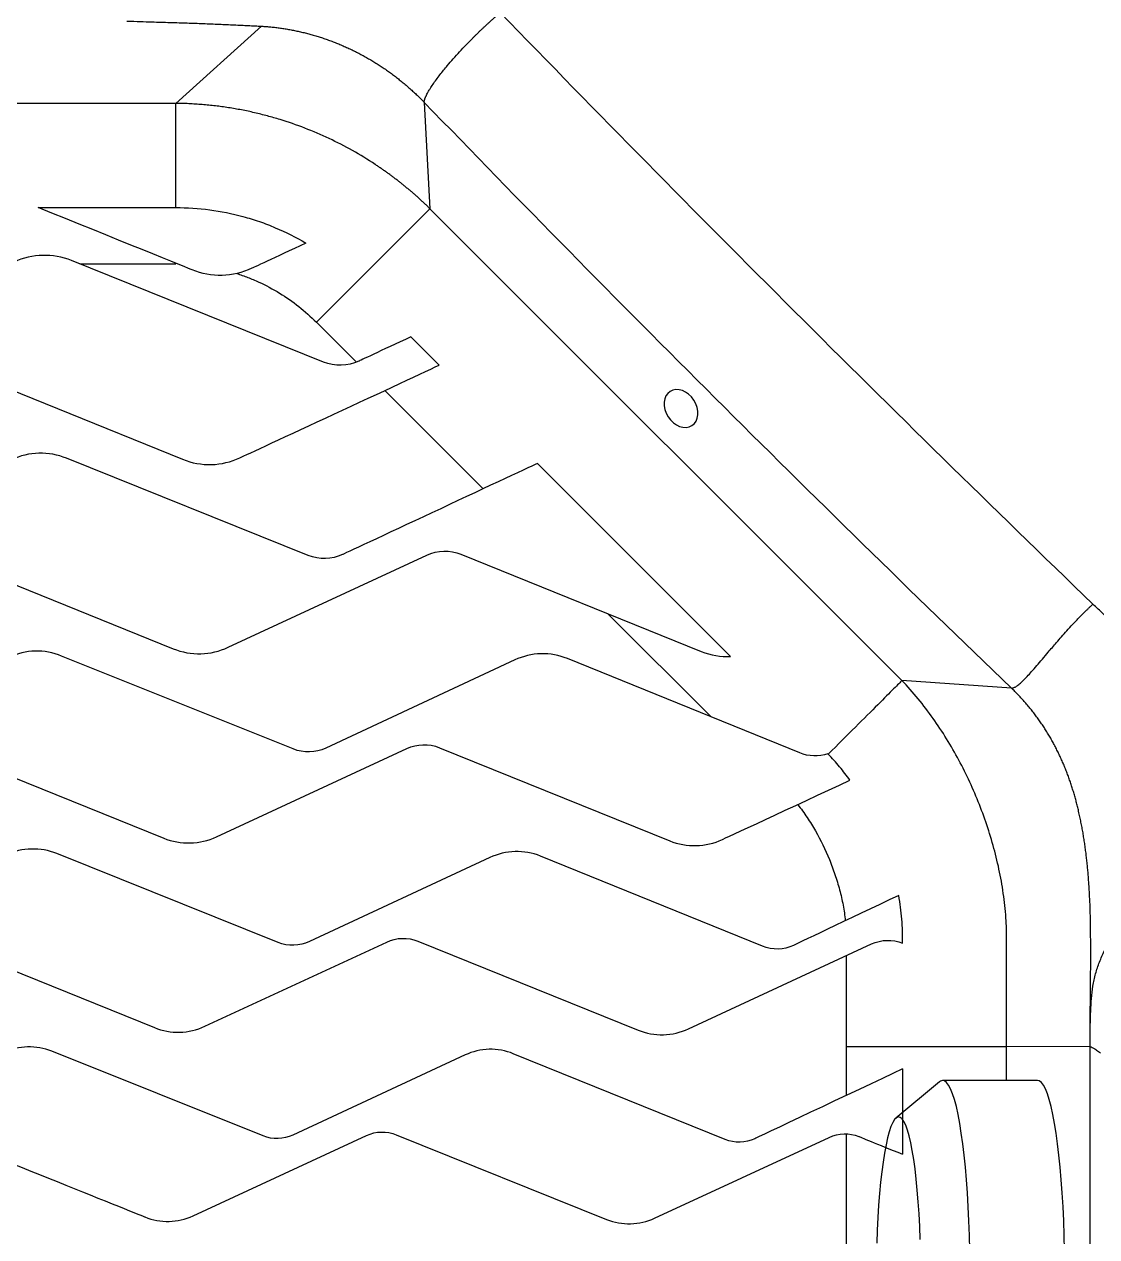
# Model space of a CAD drawing. Header units: inches. Extents: x 0 to 84, y -22 to 124.
# Drawn here: x 44.87 to 58.11, y 43.73 to 58.69 of the extents above; entities that cross this region are included whole.
import ezdxf

# ---------------------------------------------------------------- set-up
doc = ezdxf.new("R2010")
doc.units = ezdxf.units.IN
doc.header["$MEASUREMENT"] = 0
doc.layers.add('1', color=4, linetype='Continuous')
doc.layers.add('BDIM_CYAN', color=4, linetype='Continuous')

# ---------------------------------------------------------------- blocks, each defined once
blk = doc.blocks.new('suction fitg')
at = {"layer": 'BDIM_CYAN'}
for p, q in [((-61.958, 53.012), (-62.496, 52.565)), ((-60.751, 53.028), (-61.919, 53.028))]:
    blk.add_line(p, q, dxfattribs=at)
at = {"layer": 'BDIM_CYAN', "flags": 128}
for points in [[(-61.581, 50.567), (-61.582, 50.751), (-61.585, 50.935), (-61.589, 51.117), (-61.596, 51.295), (-61.604, 51.47), (-61.614, 51.64), (-61.626, 51.803), (-61.64, 51.96), (-61.655, 52.108), (-61.671, 52.248), (-61.69, 52.379), (-61.709, 52.499), (-61.73, 52.608), (-61.751, 52.706), (-61.774, 52.792), (-61.798, 52.865), (-61.822, 52.925), (-61.847, 52.971), (-61.872, 53.004), (-61.897, 53.023), (-61.923, 53.028), (-61.948, 53.019), (-61.958, 53.012)], [(-60.412, 50.567), (-60.413, 50.751), (-60.416, 50.935), (-60.421, 51.117), (-60.427, 51.295), (-60.435, 51.47), (-60.445, 51.64), (-60.457, 51.803), (-60.471, 51.96), (-60.486, 52.108), (-60.503, 52.248), (-60.521, 52.379), (-60.54, 52.499), (-60.561, 52.608), (-60.583, 52.706), (-60.605, 52.792), (-60.629, 52.865), (-60.653, 52.925), (-60.678, 52.971), (-60.703, 53.004), (-60.729, 53.023), (-60.751, 53.028)], [(-62.196, 51.066), (-62.203, 51.226), (-62.211, 51.382), (-62.221, 51.532), (-62.233, 51.675), (-62.246, 51.811), (-62.261, 51.938), (-62.278, 52.055), (-62.295, 52.163), (-62.314, 52.259), (-62.334, 52.344), (-62.355, 52.416), (-62.376, 52.475), (-62.399, 52.522), (-62.421, 52.554), (-62.444, 52.573), (-62.467, 52.578), (-62.49, 52.569), (-62.513, 52.546), (-62.536, 52.51), (-62.558, 52.46), (-62.579, 52.396), (-62.6, 52.32), (-62.619, 52.232), (-62.638, 52.133), (-62.655, 52.022), (-62.671, 51.902), (-62.686, 51.772), (-62.699, 51.634), (-62.71, 51.489), (-62.72, 51.337), (-62.727, 51.18), (-62.733, 51.019)]]:
    blk.add_lwpolyline(points, dxfattribs=at)
blk = doc.blocks.new('2026 RELAY')
at = {"layer": '1', "color": 3, "linetype": 'Continuous', "lineweight": 25}
for p, q in [((46.744, 57.212), (47.802, 58.164)), ((46.744, 57.212), (44.481, 57.212)), ((46.744, 55.927), (46.744, 57.212)), ((49.81, 57.225), (49.88, 55.913)), ((45.048, 55.927), (46.744, 55.927)), ((48.479, 54.513), (49.88, 55.913)), ((55.702, 50.091), (49.88, 55.913)), ((45.559, 55.231), (46.744, 55.231)), ((48.479, 54.513), (48.973, 54.019)), ((49.994, 53.982), (49.644, 54.332)), ((49.322, 53.67), (50.535, 52.456)), ((53.587, 50.388), (51.206, 52.77)), ((52.076, 50.916), (53.35, 49.642)), ((57.052, 49.999), (55.702, 50.091)), ((54.789, 49.187), (54.793, 49.183)), ((55.013, 46.695), (55.013, 44.971)), ((58.023, 45.575), (56.993, 45.574)), ((56.993, 45.157), (56.993, 45.574)), ((58.023, 43.243), (58.023, 45.575)), ((55.709, 45.301), (55.709, 44.249)), ((55.013, 44.498), (55.013, 42.811))]:
    blk.add_line(p, q, dxfattribs=at)
at = {"layer": '1', "color": 3, "linetype": 'Continuous', "lineweight": 25, "flags": 128}
blk.add_lwpolyline([(58.023, 31.662), (58.023, 33.732), (58.023, 37.452), (58.023, 43.243)], dxfattribs=at)
at = {"layer": '1', "color": 1, "extrusion": (0, 0, -1)}
blk.add_ellipse((52.977, 53.448), major_axis=(-0.135, 0.211), ratio=0.752466, dxfattribs=at)
at = {"layer": '1', "color": 3, "linetype": 'Continuous', "lineweight": 25}
for points, knots in [([(51.654, 67.054), (51.687, 67.053), (51.751, 67.051), (51.847, 67.047), (51.943, 67.043), (52.04, 67.039), (52.136, 67.035), (52.233, 67.03), (52.329, 67.025), (52.426, 67.019), (52.523, 67.013), (52.62, 67.007), (52.716, 67), (52.813, 66.993), (52.91, 66.986), (53.007, 66.978), (53.105, 66.97), (53.202, 66.962), (53.299, 66.953), (53.396, 66.944), (53.493, 66.934), (53.591, 66.924), (53.688, 66.914), (53.785, 66.903), (53.883, 66.892), (53.98, 66.88), (54.078, 66.868), (54.175, 66.856), (54.273, 66.843), (54.37, 66.829), (54.468, 66.816), (54.566, 66.801), (54.663, 66.787), (54.761, 66.772), (54.858, 66.756), (54.956, 66.74), (55.054, 66.724), (55.151, 66.707), (55.249, 66.689), (55.347, 66.671), (55.444, 66.653), (55.542, 66.634), (55.64, 66.615), (55.737, 66.595), (55.835, 66.575), (55.932, 66.554), (56.03, 66.533), (56.394, 66.451), (57.024, 66.293), (57.912, 66.02), (58.79, 65.695), (59.651, 65.314), (60.442, 64.898), (61.162, 64.457), (61.81, 64), (62.428, 63.501), (63.012, 62.961), (63.556, 62.382), (64.093, 61.728), (64.61, 60.995), (65.095, 60.184), (65.519, 59.344), (65.885, 58.484), (66.195, 57.609), (66.455, 56.724), (66.668, 55.835), (66.838, 54.943), (66.97, 54.051), (67.04, 53.397), (67.076, 52.978), (67.091, 52.793), (67.104, 52.609), (67.115, 52.424), (67.126, 52.24), (67.135, 52.056), (67.143, 51.873), (67.148, 51.751), (67.15, 51.69)], [0, 0, 0, 0, 0.004075, 0.00815, 0.012226, 0.016302, 0.020378, 0.024455, 0.028531, 0.032608, 0.036685, 0.040763, 0.04484, 0.048917, 0.052995, 0.057072, 0.061149, 0.065226, 0.069303, 0.073381, 0.077458, 0.081535, 0.085612, 0.089689, 0.093766, 0.097843, 0.10192, 0.105996, 0.110072, 0.114148, 0.118224, 0.122299, 0.126375, 0.13045, 0.134525, 0.138601, 0.142677, 0.146753, 0.150829, 0.154905, 0.158981, 0.163057, 0.167134, 0.17121, 0.175287, 0.179364, 0.183441, 0.187518, 0.225016, 0.262527, 0.300024, 0.337523, 0.375012, 0.406261, 0.437511, 0.468759, 0.500007, 0.531256, 0.562506, 0.6, 0.637495, 0.674986, 0.712488, 0.749988, 0.787493, 0.824991, 0.862488, 0.899987, 0.937492, 0.945307, 0.953122, 0.960937, 0.968752, 0.976566, 0.984378, 0.99219, 1, 1, 1, 1]), ([(46.142, 58.227), (46.198, 58.226), (46.3, 58.223), (46.44, 58.218), (46.599, 58.213), (46.777, 58.208), (46.95, 58.202), (47.083, 58.197), (47.182, 58.193), (47.278, 58.189), (47.372, 58.185), (47.463, 58.181), (47.552, 58.177), (47.638, 58.172), (47.721, 58.168), (47.776, 58.165), (47.802, 58.164)], [0, 0, 0, 0, 0.098623, 0.181954, 0.249995, 0.381501, 0.500028, 0.561004, 0.620602, 0.678832, 0.735702, 0.791221, 0.845399, 0.898247, 0.949777, 1, 1, 1, 1]), ([(49.81, 57.225), (49.81, 57.226), (49.81, 57.229), (49.81, 57.234), (49.81, 57.24), (49.812, 57.246), (49.813, 57.254), (49.815, 57.262), (49.818, 57.271), (49.822, 57.281), (49.83, 57.302), (49.845, 57.332), (49.865, 57.367), (49.887, 57.404), (49.916, 57.447), (49.957, 57.505), (50.001, 57.563), (50.047, 57.621), (50.101, 57.686), (50.166, 57.762), (50.245, 57.848), (50.325, 57.934), (50.388, 57.998), (50.432, 58.043), (50.458, 58.068), (50.484, 58.093), (50.51, 58.118), (50.537, 58.143), (50.563, 58.168), (50.59, 58.193), (50.617, 58.217), (50.643, 58.241), (50.67, 58.265), (50.696, 58.288), (50.722, 58.311), (50.739, 58.325), (50.747, 58.332)], [0, 0, 0, 0, 0.011068, 0.022813, 0.035248, 0.048392, 0.06226, 0.07687, 0.092238, 0.10838, 0.125314, 0.186596, 0.228815, 0.25052, 0.306894, 0.360442, 0.410767, 0.457557, 0.50059, 0.565141, 0.628498, 0.690297, 0.75023, 0.768667, 0.787303, 0.806121, 0.825101, 0.844225, 0.863474, 0.882826, 0.902263, 0.921763, 0.941307, 0.960874, 0.980445, 1, 1, 1, 1]), ([(58.059, 51.033), (56.82, 52.228), (55.592, 53.433), (53.155, 55.866), (51.947, 57.094), (50.747, 58.332)], [0, 0, 0, 0, 0.5, 0.5, 1, 1, 1, 1]), ([(47.802, 58.164), (47.812, 58.163), (47.831, 58.162), (47.86, 58.16), (47.889, 58.158), (47.919, 58.155), (47.948, 58.152), (47.977, 58.149), (48.006, 58.145), (48.035, 58.141), (48.064, 58.137), (48.093, 58.133), (48.122, 58.128), (48.151, 58.123), (48.181, 58.117), (48.21, 58.111), (48.239, 58.105), (48.268, 58.099), (48.297, 58.092), (48.326, 58.085), (48.355, 58.078), (48.384, 58.071), (48.412, 58.063), (48.441, 58.054), (48.47, 58.046), (48.499, 58.037), (48.527, 58.028), (48.556, 58.019), (48.584, 58.009), (48.613, 57.999), (48.641, 57.989), (48.67, 57.978), (48.698, 57.968), (48.726, 57.956), (48.754, 57.945), (48.782, 57.933), (48.81, 57.921), (48.837, 57.909), (48.865, 57.897), (48.893, 57.884), (48.92, 57.871), (48.947, 57.857), (48.975, 57.844), (49.002, 57.83), (49.029, 57.815), (49.056, 57.801), (49.082, 57.786), (49.109, 57.771), (49.135, 57.756), (49.162, 57.74), (49.188, 57.724), (49.214, 57.708), (49.24, 57.692), (49.266, 57.675), (49.291, 57.658), (49.317, 57.641), (49.342, 57.624), (49.367, 57.606), (49.392, 57.588), (49.417, 57.57), (49.441, 57.551), (49.466, 57.533), (49.49, 57.514), (49.514, 57.495), (49.538, 57.475), (49.562, 57.456), (49.585, 57.436), (49.609, 57.416), (49.632, 57.395), (49.655, 57.375), (49.677, 57.354), (49.7, 57.333), (49.722, 57.312), (49.745, 57.29), (49.766, 57.269), (49.788, 57.247), (49.803, 57.232), (49.81, 57.225)], [0, 0, 0, 0, 0.013338, 0.026676, 0.040015, 0.053354, 0.066693, 0.080032, 0.093371, 0.10671, 0.120049, 0.133388, 0.146727, 0.160065, 0.173403, 0.186741, 0.200078, 0.213414, 0.22675, 0.240086, 0.253421, 0.266756, 0.28009, 0.293424, 0.306757, 0.32009, 0.333422, 0.346754, 0.360085, 0.373417, 0.386747, 0.400078, 0.413409, 0.426739, 0.44007, 0.453401, 0.466731, 0.480062, 0.493394, 0.506726, 0.520058, 0.533391, 0.546724, 0.560057, 0.573391, 0.586724, 0.600058, 0.613392, 0.626725, 0.640059, 0.653392, 0.666726, 0.680059, 0.693392, 0.706725, 0.720057, 0.733389, 0.746721, 0.760053, 0.773385, 0.786716, 0.800047, 0.813378, 0.826708, 0.840039, 0.853369, 0.866699, 0.880029, 0.893359, 0.906688, 0.920018, 0.933348, 0.946678, 0.960008, 0.973338, 0.986669, 1, 1, 1, 1]), ([(49.88, 55.913), (49.869, 55.923), (49.848, 55.944), (49.817, 55.974), (49.785, 56.003), (49.753, 56.033), (49.72, 56.062), (49.688, 56.091), (49.655, 56.119), (49.622, 56.147), (49.588, 56.175), (49.555, 56.203), (49.521, 56.23), (49.487, 56.256), (49.452, 56.283), (49.418, 56.309), (49.383, 56.335), (49.347, 56.36), (49.312, 56.386), (49.276, 56.41), (49.24, 56.435), (49.125, 56.512), (48.927, 56.633), (48.637, 56.782), (48.338, 56.91), (48.083, 56.999), (47.874, 57.058), (47.716, 57.098), (47.556, 57.132), (47.421, 57.155), (47.314, 57.171), (47.233, 57.181), (47.152, 57.19), (47.07, 57.197), (46.989, 57.203), (46.907, 57.208), (46.825, 57.211), (46.771, 57.212), (46.744, 57.212)], [0, 0, 0, 0, 0.0125309, 0.0250806, 0.0376393, 0.0501976, 0.0627455, 0.0752756, 0.0877892, 0.1002898, 0.1127811, 0.1252667, 0.1377499, 0.1502324, 0.1627156, 0.1752009, 0.1876895, 0.2001829, 0.2126826, 0.2251898, 0.2377059, 0.2502324, 0.3443293, 0.4379451, 0.5310527, 0.6242169, 0.6709502, 0.7178733, 0.7649315, 0.8119893, 0.835485, 0.8589592, 0.8824212, 0.9058863, 0.9293798, 0.9529228, 0.9764842, 1, 1, 1, 1]), ([(57.052, 49.999), (55.824, 51.179), (54.606, 52.371), (52.192, 54.78), (50.995, 55.996), (49.81, 57.225)], [0, 0, 0, 0, 0.5, 0.5, 1, 1, 1, 1]), ([(48.348, 55.488), (47.965, 55.31), (47.681, 55.177), (47.681, 55.177), (47.447, 55.068), (47.183, 55.061), (46.945, 55.158), (46.945, 55.158), (45.936, 55.567), (45.048, 55.927)], [0.8585583, 0.8585583, 0.8585583, 0.8585583, 0.8807401, 0.8807401, 0.8807401, 0.9484894, 0.9484894, 0.9484894, 0.9864357, 0.9864357, 0.9864357, 0.9864357]), ([(46.744, 55.927), (46.885, 55.927), (47.025, 55.918), (47.301, 55.881), (47.438, 55.853), (47.607, 55.807), (47.641, 55.797), (47.708, 55.777), (47.742, 55.766), (47.842, 55.731), (47.907, 55.706), (48.101, 55.624), (48.227, 55.56), (48.348, 55.488)], [0, 0, 0, 0, 0.25, 0.25, 0.5, 0.5, 0.5625, 0.5625, 0.625, 0.625, 0.75, 0.75, 1, 1, 1, 1]), ([(49.644, 54.332), (49.277, 54.16), (49.003, 54.032), (49.003, 54.032), (48.865, 53.967), (48.707, 53.963), (48.566, 54.021), (48.566, 54.021), (45.458, 55.272), (45.458, 55.272), (45.229, 55.365), (44.974, 55.359), (44.749, 55.254), (44.749, 55.254), (43.545, 54.69), (43.545, 54.69), (43.545, 54.69), (42.504, 54.172), (42.504, 54.172), (42.504, 54.172), (42.216, 54.037), (42.216, 54.037), (42.077, 53.972), (41.92, 53.968), (41.778, 54.026), (41.778, 54.026), (38.663, 55.294), (38.663, 55.294), (38.434, 55.388), (38.179, 55.381), (37.955, 55.276), (37.955, 55.276), (35.42, 54.09), (35.42, 54.09), (35.281, 54.025), (35.124, 54.021), (34.982, 54.078), (34.982, 54.078), (34.751, 54.172), (34.414, 54.307)], [0.3519879, 0.3519879, 0.3519879, 0.3519879, 0.3611111, 0.3611111, 0.3611111, 0.3888889, 0.3888889, 0.3888889, 0.4166667, 0.4166667, 0.4166667, 0.4444444, 0.4444444, 0.4444444, 0.4722222, 0.4722222, 0.4722222, 0.5, 0.5, 0.5, 0.5277778, 0.5277778, 0.5277778, 0.5555556, 0.5555556, 0.5555556, 0.5833333, 0.5833333, 0.5833333, 0.6111111, 0.6111111, 0.6111111, 0.6388889, 0.6388889, 0.6388889, 0.6666667, 0.6666667, 0.6666667, 0.6742531, 0.6742531, 0.6742531, 0.6742531]), ([(47.496, 55.113), (47.542, 55.099), (47.588, 55.083), (47.678, 55.047), (47.723, 55.028), (47.856, 54.967), (47.942, 54.921), (48.106, 54.821), (48.186, 54.766), (48.337, 54.646), (48.41, 54.582), (48.479, 54.513)], [0, 0, 0, 0, 0.125, 0.125, 0.25, 0.25, 0.5, 0.5, 0.75, 0.75, 1, 1, 1, 1]), ([(43.065, 53.952), (43.065, 53.952), (43.301, 54.062), (43.301, 54.062), (43.439, 54.127), (43.596, 54.131), (43.737, 54.074), (43.737, 54.074), (46.829, 52.821), (46.829, 52.821), (47.057, 52.728), (47.312, 52.735), (47.536, 52.84), (47.536, 52.84), (49.53, 53.766), (49.994, 53.982)], [0, 0, 0, 0, 0.0588235, 0.0588235, 0.0588235, 0.1176471, 0.1176471, 0.1176471, 0.1764706, 0.1764706, 0.1764706, 0.2352941, 0.2352941, 0.2352941, 0.2872728, 0.2872728, 0.2872728, 0.2872728]), ([(51.206, 52.77), (50.946, 52.648), (48.799, 51.645), (48.799, 51.645), (48.666, 51.583), (48.515, 51.579), (48.379, 51.634), (48.379, 51.634), (45.397, 52.833), (45.397, 52.833), (45.177, 52.923), (44.933, 52.916), (44.717, 52.816), (44.717, 52.816), (43.561, 52.275), (43.561, 52.275), (43.561, 52.275), (42.562, 51.779), (42.562, 51.779), (42.562, 51.779), (42.286, 51.649), (42.286, 51.649), (42.153, 51.587), (42.001, 51.583), (41.866, 51.639), (41.866, 51.639), (38.877, 52.855), (38.877, 52.855), (38.657, 52.944), (38.412, 52.938), (38.196, 52.837), (38.196, 52.837), (35.764, 51.7), (35.764, 51.7), (35.631, 51.638), (35.48, 51.634), (35.344, 51.689), (35.344, 51.689), (33.647, 52.372), (32.813, 52.707)], [0.3350182, 0.3350182, 0.3350182, 0.3350182, 0.3611111, 0.3611111, 0.3611111, 0.3888889, 0.3888889, 0.3888889, 0.4166667, 0.4166667, 0.4166667, 0.4444444, 0.4444444, 0.4444444, 0.4722222, 0.4722222, 0.4722222, 0.5, 0.5, 0.5, 0.5277778, 0.5277778, 0.5277778, 0.5555556, 0.5555556, 0.5555556, 0.5833333, 0.5833333, 0.5833333, 0.6111111, 0.6111111, 0.6111111, 0.6388889, 0.6388889, 0.6388889, 0.6666667, 0.6666667, 0.6666667, 0.6876209, 0.6876209, 0.6876209, 0.6876209]), ([(43.1, 51.568), (43.1, 51.568), (43.327, 51.673), (43.327, 51.673), (43.46, 51.736), (43.61, 51.74), (43.746, 51.685), (43.746, 51.685), (46.712, 50.484), (46.712, 50.484), (46.932, 50.395), (47.176, 50.401), (47.391, 50.502), (47.391, 50.502), (49.842, 51.64), (49.842, 51.64), (49.974, 51.702), (50.125, 51.706), (50.261, 51.651), (50.261, 51.651), (53.227, 50.45), (53.227, 50.45), (53.343, 50.403), (53.466, 50.382), (53.587, 50.388)], [0, 0, 0, 0, 0.0588235, 0.0588235, 0.0588235, 0.1176471, 0.1176471, 0.1176471, 0.1764706, 0.1764706, 0.1764706, 0.2352941, 0.2352941, 0.2352941, 0.2941176, 0.2941176, 0.2941176, 0.3529412, 0.3529412, 0.3529412, 0.4117647, 0.4117647, 0.4117647, 0.4427906, 0.4427906, 0.4427906, 0.4427906]), ([(57.052, 49.999), (57.054, 49.999), (57.057, 49.998), (57.061, 49.999), (57.065, 49.999), (57.068, 50), (57.072, 50.001), (57.076, 50.002), (57.079, 50.003), (57.082, 50.004), (57.088, 50.006), (57.099, 50.011), (57.121, 50.024), (57.153, 50.048), (57.212, 50.103), (57.302, 50.199), (57.41, 50.326), (57.515, 50.45), (57.615, 50.568), (57.717, 50.684), (57.803, 50.778), (57.857, 50.835), (57.893, 50.873), (57.919, 50.899), (57.941, 50.921), (57.963, 50.943), (57.986, 50.966), (58.01, 50.988), (58.034, 51.011), (58.05, 51.026), (58.059, 51.033)], [0, 0, 0, 0, 0.010433, 0.020281, 0.029528, 0.038156, 0.046153, 0.053505, 0.0602, 0.066228, 0.071578, 0.098904, 0.125248, 0.188247, 0.250356, 0.370261, 0.500301, 0.564717, 0.648725, 0.750227, 0.806971, 0.84829, 0.875123, 0.891197, 0.907924, 0.925269, 0.943191, 0.96165, 0.980601, 1, 1, 1, 1]), ([(61.027, 49.18), (61.001, 49.194), (60.95, 49.221), (60.872, 49.261), (60.794, 49.301), (60.715, 49.341), (60.637, 49.382), (60.559, 49.422), (60.481, 49.462), (60.403, 49.502), (60.325, 49.542), (60.246, 49.583), (60.168, 49.623), (60.091, 49.664), (60.013, 49.705), (59.935, 49.747), (59.754, 49.844), (59.472, 50), (59.096, 50.228), (58.731, 50.473), (58.475, 50.668), (58.318, 50.799), (58.251, 50.856), (58.186, 50.914), (58.122, 50.973), (58.08, 51.013), (58.059, 51.033)], [0, 0, 0, 0, 0.025001, 0.050003, 0.075004, 0.100006, 0.125007, 0.150008, 0.17501, 0.200011, 0.225013, 0.250014, 0.275015, 0.300017, 0.325018, 0.350019, 0.37502, 0.50002, 0.62503, 0.750008, 0.874991, 0.899993, 0.924995, 0.949997, 0.974999, 1, 1, 1, 1]), ([(54.789, 49.187), (54.675, 49.149), (54.553, 49.153), (54.441, 49.198), (54.441, 49.198), (51.577, 50.362), (51.577, 50.362), (51.367, 50.448), (51.132, 50.441), (50.926, 50.345), (50.926, 50.345), (48.596, 49.257), (48.596, 49.257), (48.468, 49.198), (48.323, 49.194), (48.193, 49.247), (48.193, 49.247), (45.336, 50.394), (45.336, 50.394), (45.126, 50.48), (44.891, 50.474), (44.685, 50.378), (44.685, 50.378), (43.578, 49.861), (43.578, 49.861), (43.578, 49.861), (42.62, 49.385), (42.62, 49.385), (42.62, 49.385), (42.356, 49.262), (42.356, 49.262), (42.228, 49.202), (42.083, 49.199), (41.953, 49.251), (41.953, 49.251), (39.09, 50.415), (39.09, 50.415), (38.879, 50.501), (38.645, 50.494), (38.438, 50.398), (38.438, 50.398), (36.108, 49.31), (36.108, 49.31), (35.98, 49.251), (35.835, 49.247), (35.705, 49.3), (35.705, 49.3), (32.849, 50.447), (32.849, 50.447), (32.638, 50.533), (32.403, 50.527), (32.197, 50.431), (32.197, 50.431), (29.858, 49.32), (29.858, 49.32), (29.731, 49.26), (29.586, 49.257), (29.456, 49.309), (29.456, 49.309), (29.446, 49.313), (29.427, 49.321)], [0.2539035, 0.2539035, 0.2539035, 0.2539035, 0.2777778, 0.2777778, 0.2777778, 0.3055556, 0.3055556, 0.3055556, 0.3333333, 0.3333333, 0.3333333, 0.3611111, 0.3611111, 0.3611111, 0.3888889, 0.3888889, 0.3888889, 0.4166667, 0.4166667, 0.4166667, 0.4444444, 0.4444444, 0.4444444, 0.4722222, 0.4722222, 0.4722222, 0.5, 0.5, 0.5, 0.5277778, 0.5277778, 0.5277778, 0.5555556, 0.5555556, 0.5555556, 0.5833333, 0.5833333, 0.5833333, 0.6111111, 0.6111111, 0.6111111, 0.6388889, 0.6388889, 0.6388889, 0.6666667, 0.6666667, 0.6666667, 0.6944444, 0.6944444, 0.6944444, 0.7222222, 0.7222222, 0.7222222, 0.75, 0.75, 0.75, 0.7777778, 0.7777778, 0.7777778, 0.7794167, 0.7794167, 0.7794167, 0.7794167]), ([(55.702, 50.091), (55.684, 50.073), (55.649, 50.039), (55.549, 49.938), (55.483, 49.872), (55.324, 49.713), (55.231, 49.62), (55.025, 49.414), (54.912, 49.302), (54.793, 49.183)], [0, 0, 0, 0, 0.25, 0.25, 0.5, 0.5, 0.75, 0.75, 1, 1, 1, 1]), ([(56.993, 45.574), (56.993, 45.624), (56.993, 45.725), (56.993, 45.928), (56.993, 46.281), (56.993, 46.635), (56.993, 46.894), (56.993, 46.952), (56.993, 46.961), (56.993, 46.964), (56.993, 46.969), (56.993, 46.985), (56.992, 47.026), (56.987, 47.165), (56.967, 47.391), (56.918, 47.69), (56.85, 47.985), (56.764, 48.276), (56.661, 48.561), (56.542, 48.84), (56.407, 49.111), (56.256, 49.374), (56.089, 49.627), (55.906, 49.868), (55.772, 50.019), (55.702, 50.091)], [0, 0, 0, 0, 0.03125, 0.0625, 0.125, 0.25, 0.28125, 0.285156, 0.286133, 0.286621, 0.287109, 0.289062, 0.296875, 0.3125, 0.375, 0.4375, 0.5, 0.5625, 0.625, 0.6875, 0.75, 0.8125, 0.875, 0.9375, 1, 1, 1, 1]), ([(58.023, 45.575), (58.023, 45.587), (58.023, 45.61), (58.023, 45.645), (58.023, 45.681), (58.023, 45.716), (58.023, 45.751), (58.024, 45.786), (58.024, 45.821), (58.024, 45.857), (58.025, 45.892), (58.025, 45.927), (58.025, 45.962), (58.025, 45.997), (58.026, 46.033), (58.026, 46.068), (58.027, 46.103), (58.027, 46.138), (58.027, 46.173), (58.028, 46.208), (58.028, 46.243), (58.028, 46.278), (58.029, 46.313), (58.029, 46.348), (58.03, 46.383), (58.03, 46.418), (58.03, 46.453), (58.03, 46.488), (58.031, 46.523), (58.031, 46.557), (58.031, 46.592), (58.031, 46.627), (58.031, 46.662), (58.031, 46.696), (58.031, 46.731), (58.031, 46.766), (58.031, 46.801), (58.031, 46.835), (58.031, 46.87), (58.031, 46.904), (58.03, 46.939), (58.03, 46.973), (58.03, 47.008), (58.03, 47.042), (58.029, 47.077), (58.028, 47.111), (58.028, 47.146), (58.027, 47.18), (58.026, 47.214), (58.025, 47.249), (58.024, 47.283), (58.023, 47.317), (58.022, 47.352), (58.02, 47.386), (58.018, 47.42), (58.017, 47.454), (58.015, 47.488), (58.013, 47.522), (58.011, 47.556), (58.008, 47.59), (58.006, 47.624), (58.003, 47.658), (58.001, 47.692), (57.998, 47.726), (57.995, 47.76), (57.992, 47.794), (57.988, 47.828), (57.985, 47.861), (57.981, 47.895), (57.977, 47.929), (57.973, 47.962), (57.969, 47.996), (57.964, 48.029), (57.959, 48.063), (57.955, 48.096), (57.949, 48.13), (57.944, 48.163), (57.939, 48.197), (57.933, 48.23), (57.927, 48.263), (57.921, 48.296), (57.914, 48.329), (57.908, 48.362), (57.901, 48.395), (57.894, 48.428), (57.886, 48.461), (57.877, 48.503), (57.865, 48.552), (57.85, 48.609), (57.834, 48.666), (57.817, 48.723), (57.799, 48.78), (57.781, 48.836), (57.761, 48.892), (57.741, 48.948), (57.719, 49.004), (57.696, 49.059), (57.673, 49.113), (57.648, 49.167), (57.622, 49.221), (57.595, 49.274), (57.567, 49.327), (57.538, 49.38), (57.507, 49.431), (57.475, 49.483), (57.443, 49.533), (57.409, 49.583), (57.373, 49.632), (57.337, 49.681), (57.3, 49.729), (57.261, 49.776), (57.221, 49.822), (57.181, 49.867), (57.139, 49.912), (57.096, 49.956), (57.067, 49.984), (57.052, 49.999)], [0, 0, 0, 0, 0.007351, 0.014703, 0.022055, 0.029407, 0.03676, 0.044113, 0.051466, 0.05882, 0.066174, 0.073527, 0.080881, 0.088235, 0.095589, 0.102943, 0.110296, 0.11765, 0.125004, 0.132357, 0.13971, 0.147063, 0.154415, 0.161768, 0.169121, 0.176473, 0.183826, 0.191178, 0.198531, 0.205883, 0.213236, 0.220588, 0.227941, 0.235293, 0.242645, 0.249997, 0.257349, 0.2647, 0.272052, 0.279403, 0.286754, 0.294106, 0.301459, 0.308813, 0.316167, 0.323521, 0.330875, 0.33823, 0.345584, 0.352938, 0.360293, 0.367647, 0.375001, 0.382355, 0.389709, 0.397062, 0.404415, 0.411768, 0.419121, 0.426473, 0.433826, 0.441177, 0.448529, 0.455881, 0.463232, 0.470583, 0.477935, 0.485286, 0.492638, 0.49999, 0.507342, 0.514695, 0.522048, 0.529401, 0.536754, 0.544107, 0.551461, 0.558815, 0.566169, 0.573523, 0.580877, 0.588232, 0.595586, 0.602941, 0.610295, 0.61765, 0.625005, 0.63794, 0.650874, 0.663809, 0.676743, 0.689676, 0.702609, 0.71554, 0.72847, 0.741398, 0.754323, 0.767248, 0.78017, 0.793092, 0.806015, 0.818939, 0.831865, 0.844795, 0.857727, 0.870663, 0.883605, 0.89655, 0.909497, 0.922443, 0.935387, 0.948326, 0.96126, 0.974184, 0.987099, 1, 1, 1, 1]), ([(43.136, 49.184), (43.136, 49.184), (43.353, 49.285), (43.353, 49.285), (43.48, 49.344), (43.625, 49.348), (43.754, 49.296), (43.754, 49.296), (46.596, 48.147), (46.596, 48.147), (46.807, 48.061), (47.041, 48.068), (47.247, 48.164), (47.247, 48.164), (49.594, 49.252), (49.594, 49.252), (49.721, 49.312), (49.866, 49.316), (49.996, 49.263), (49.996, 49.263), (52.837, 48.114), (52.837, 48.114), (53.048, 48.029), (53.282, 48.035), (53.488, 48.131), (53.488, 48.131), (54.375, 48.543), (55.061, 48.861)], [0, 0, 0, 0, 0.0588235, 0.0588235, 0.0588235, 0.1176471, 0.1176471, 0.1176471, 0.1764706, 0.1764706, 0.1764706, 0.2352941, 0.2352941, 0.2352941, 0.2941176, 0.2941176, 0.2941176, 0.3529412, 0.3529412, 0.3529412, 0.4117647, 0.4117647, 0.4117647, 0.4705882, 0.4705882, 0.4705882, 0.5066275, 0.5066275, 0.5066275, 0.5066275]), ([(55.061, 48.861), (55.021, 48.918), (54.979, 48.974), (54.889, 49.081), (54.843, 49.133), (54.793, 49.183)], [0, 0, 0, 0, 0.5, 0.5, 1, 1, 1, 1]), ([(58.023, 45.575), (58.023, 45.601), (58.023, 45.654), (58.024, 45.733), (58.025, 45.812), (58.028, 45.918), (58.032, 46.05), (58.042, 46.207), (58.063, 46.361), (58.099, 46.511), (58.152, 46.655), (58.218, 46.795), (58.292, 46.932), (58.373, 47.066), (58.459, 47.197), (58.58, 47.368), (58.742, 47.575), (58.952, 47.811), (59.177, 48.034), (59.495, 48.313), (59.921, 48.626), (60.377, 48.886), (60.748, 49.064), (60.934, 49.143), (61.027, 49.18)], [0, 0, 0, 0, 0.015625, 0.03125, 0.046875, 0.0625, 0.09375, 0.125, 0.15625, 0.1875, 0.21875, 0.25, 0.28125, 0.3125, 0.34375, 0.375, 0.4375, 0.5, 0.5625, 0.625, 0.75, 0.875, 0.9375, 1, 1, 1, 1]), ([(54.416, 48.562), (54.457, 48.51), (54.496, 48.457), (54.569, 48.348), (54.603, 48.293), (54.7, 48.123), (54.757, 48.005), (54.832, 47.823), (54.855, 47.761), (54.897, 47.636), (54.916, 47.573), (54.95, 47.447), (54.964, 47.384), (54.988, 47.256), (54.998, 47.192), (55.004, 47.127)], [0, 0, 0, 0, 0.125, 0.125, 0.25, 0.25, 0.5, 0.5, 0.625, 0.625, 0.75, 0.75, 0.875, 0.875, 1, 1, 1, 1]), ([(55.662, 47.439), (55.05, 47.149), (54.365, 46.824), (54.365, 46.824), (54.244, 46.767), (54.105, 46.763), (53.981, 46.814), (53.981, 46.814), (51.243, 47.925), (51.243, 47.925), (51.041, 48.006), (50.817, 48), (50.62, 47.908), (50.62, 47.908), (48.392, 46.87), (48.392, 46.87), (48.27, 46.813), (48.131, 46.81), (48.007, 46.86), (48.007, 46.86), (45.276, 47.956), (45.276, 47.956), (45.074, 48.037), (44.85, 48.032), (44.652, 47.94), (44.652, 47.94), (43.594, 47.446), (43.594, 47.446), (43.594, 47.446), (42.679, 46.992), (42.679, 46.992), (42.679, 46.992), (42.425, 46.874), (42.425, 46.874), (42.304, 46.818), (42.165, 46.814), (42.041, 46.864), (42.041, 46.864), (39.303, 47.975), (39.303, 47.975), (39.101, 48.057), (38.877, 48.051), (38.68, 47.959), (38.68, 47.959), (36.452, 46.921), (36.452, 46.921), (36.33, 46.864), (36.191, 46.86), (36.067, 46.911), (36.067, 46.911), (34.539, 47.524), (33.768, 47.833)], [0.2346269, 0.2346269, 0.2346269, 0.2346269, 0.25, 0.25, 0.25, 0.2777778, 0.2777778, 0.2777778, 0.3055556, 0.3055556, 0.3055556, 0.3333333, 0.3333333, 0.3333333, 0.3611111, 0.3611111, 0.3611111, 0.3888889, 0.3888889, 0.3888889, 0.4166667, 0.4166667, 0.4166667, 0.4444444, 0.4444444, 0.4444444, 0.4722222, 0.4722222, 0.4722222, 0.5, 0.5, 0.5, 0.5277778, 0.5277778, 0.5277778, 0.5555556, 0.5555556, 0.5555556, 0.5833333, 0.5833333, 0.5833333, 0.6111111, 0.6111111, 0.6111111, 0.6388889, 0.6388889, 0.6388889, 0.6666667, 0.6666667, 0.6666667, 0.6874454, 0.6874454, 0.6874454, 0.6874454]), ([(55.709, 46.853), (55.709, 46.877), (55.709, 46.902), (55.709, 46.951), (55.709, 46.976), (55.707, 47.049), (55.705, 47.098), (55.693, 47.245), (55.68, 47.342), (55.662, 47.439)], [0, 0, 0, 0, 0.125, 0.125, 0.25, 0.25, 0.5, 0.5, 1, 1, 1, 1]), ([(43.172, 46.8), (43.172, 46.8), (43.379, 46.896), (43.379, 46.896), (43.501, 46.953), (43.639, 46.957), (43.763, 46.907), (43.763, 46.907), (46.48, 45.81), (46.48, 45.81), (46.681, 45.728), (46.905, 45.734), (47.102, 45.826), (47.102, 45.826), (49.346, 46.865), (49.346, 46.865), (49.468, 46.922), (49.606, 46.926), (49.73, 46.876), (49.73, 46.876), (52.447, 45.778), (52.447, 45.778), (52.649, 45.697), (52.872, 45.703), (53.069, 45.795), (53.069, 45.795), (55.328, 46.841), (55.328, 46.841), (55.449, 46.897), (55.585, 46.901), (55.709, 46.853)], [0, 0, 0, 0, 0.0588235, 0.0588235, 0.0588235, 0.1176471, 0.1176471, 0.1176471, 0.1764706, 0.1764706, 0.1764706, 0.2352941, 0.2352941, 0.2352941, 0.2941176, 0.2941176, 0.2941176, 0.3529412, 0.3529412, 0.3529412, 0.4117647, 0.4117647, 0.4117647, 0.4705882, 0.4705882, 0.4705882, 0.5294118, 0.5294118, 0.5294118, 0.5876707, 0.5876707, 0.5876707, 0.5876707]), ([(55.709, 45.301), (55.116, 45.02), (53.888, 44.439), (53.888, 44.439), (53.771, 44.384), (53.639, 44.381), (53.521, 44.429), (53.521, 44.429), (50.908, 45.487), (50.908, 45.487), (50.716, 45.565), (50.502, 45.559), (50.314, 45.472), (50.314, 45.472), (48.188, 44.483), (48.188, 44.483), (48.072, 44.429), (47.939, 44.425), (47.821, 44.473), (47.821, 44.473), (45.215, 45.517), (45.215, 45.517), (45.022, 45.595), (44.809, 45.589), (44.62, 45.501), (44.62, 45.501), (43.61, 45.031), (43.61, 45.031), (43.61, 45.031), (42.737, 44.599), (42.737, 44.599), (42.737, 44.599), (42.495, 44.487), (42.495, 44.487), (42.379, 44.433), (42.247, 44.429), (42.128, 44.477), (42.128, 44.477), (39.516, 45.536), (39.516, 45.536), (39.324, 45.613), (39.11, 45.608), (38.921, 45.52), (38.921, 45.52), (36.796, 44.531), (36.796, 44.531), (36.679, 44.477), (36.547, 44.474), (36.429, 44.522), (36.429, 44.522), (33.822, 45.565), (33.822, 45.565), (33.71, 45.611), (33.589, 45.628), (33.471, 45.616)], [0.228923, 0.228923, 0.228923, 0.228923, 0.25, 0.25, 0.25, 0.2777778, 0.2777778, 0.2777778, 0.3055556, 0.3055556, 0.3055556, 0.3333333, 0.3333333, 0.3333333, 0.3611111, 0.3611111, 0.3611111, 0.3888889, 0.3888889, 0.3888889, 0.4166667, 0.4166667, 0.4166667, 0.4444444, 0.4444444, 0.4444444, 0.4722222, 0.4722222, 0.4722222, 0.5, 0.5, 0.5, 0.5277778, 0.5277778, 0.5277778, 0.5555556, 0.5555556, 0.5555556, 0.5833333, 0.5833333, 0.5833333, 0.6111111, 0.6111111, 0.6111111, 0.6388889, 0.6388889, 0.6388889, 0.6666667, 0.6666667, 0.6666667, 0.6944444, 0.6944444, 0.6944444, 0.7107427, 0.7107427, 0.7107427, 0.7107427]), ([(56.993, 45.574), (56.977, 45.574), (56.95, 45.574), (56.875, 45.574), (56.827, 45.574), (56.714, 45.574), (56.647, 45.574), (56.498, 45.574), (56.415, 45.574), (56.235, 45.574), (56.138, 45.574), (55.933, 45.574), (55.825, 45.574), (55.601, 45.574), (55.486, 45.574), (55.251, 45.574), (55.132, 45.574), (55.013, 45.574)], [0, 0, 0, 0, 0.125, 0.125, 0.25, 0.25, 0.375, 0.375, 0.5, 0.5, 0.625, 0.625, 0.75, 0.75, 0.875, 0.875, 1, 1, 1, 1]), ([(58.023, 45.575), (58.026, 45.575), (58.036, 45.572), (58.058, 45.56), (58.082, 45.546), (58.104, 45.532), (58.128, 45.515), (58.145, 45.503), (58.153, 45.497)], [0, 0, 0, 0, 0.25, 0.5, 0.625, 0.75, 0.875, 1, 1, 1, 1]), ([(43.858, 44.483), (44.309, 44.301), (46.364, 43.473), (46.364, 43.473), (46.556, 43.395), (46.769, 43.401), (46.957, 43.488), (46.957, 43.488), (49.099, 44.478), (49.099, 44.478), (49.215, 44.532), (49.347, 44.536), (49.465, 44.488), (49.465, 44.488), (52.058, 43.443), (52.058, 43.443), (52.249, 43.366), (52.463, 43.371), (52.651, 43.459), (52.651, 43.459), (54.806, 44.455), (54.806, 44.455), (54.922, 44.509), (55.054, 44.513), (55.172, 44.465), (55.172, 44.465), (55.394, 44.375), (55.709, 44.249)], [0, 0, 0, 0, 0.0597971, 0.0597971, 0.0597971, 0.1269544, 0.1269544, 0.1269544, 0.1941118, 0.1941118, 0.1941118, 0.2612691, 0.2612691, 0.2612691, 0.3284265, 0.3284265, 0.3284265, 0.3955838, 0.3955838, 0.3955838, 0.4627412, 0.4627412, 0.4627412, 0.5298985, 0.5298985, 0.5298985, 0.5495509, 0.5495509, 0.5495509, 0.5495509])]:
    blk.add_open_spline(points, degree=3, knots=knots, dxfattribs=at)
at = {"layer": '1'}
blk.add_blockref('suction fitg', (118.125, -7.871), dxfattribs=at)

msp = doc.modelspace()

# ---------------------------------------------------------------- block references
msp.add_blockref('2026 RELAY', (0, 0.5))

doc.saveas('drawing.dxf')
